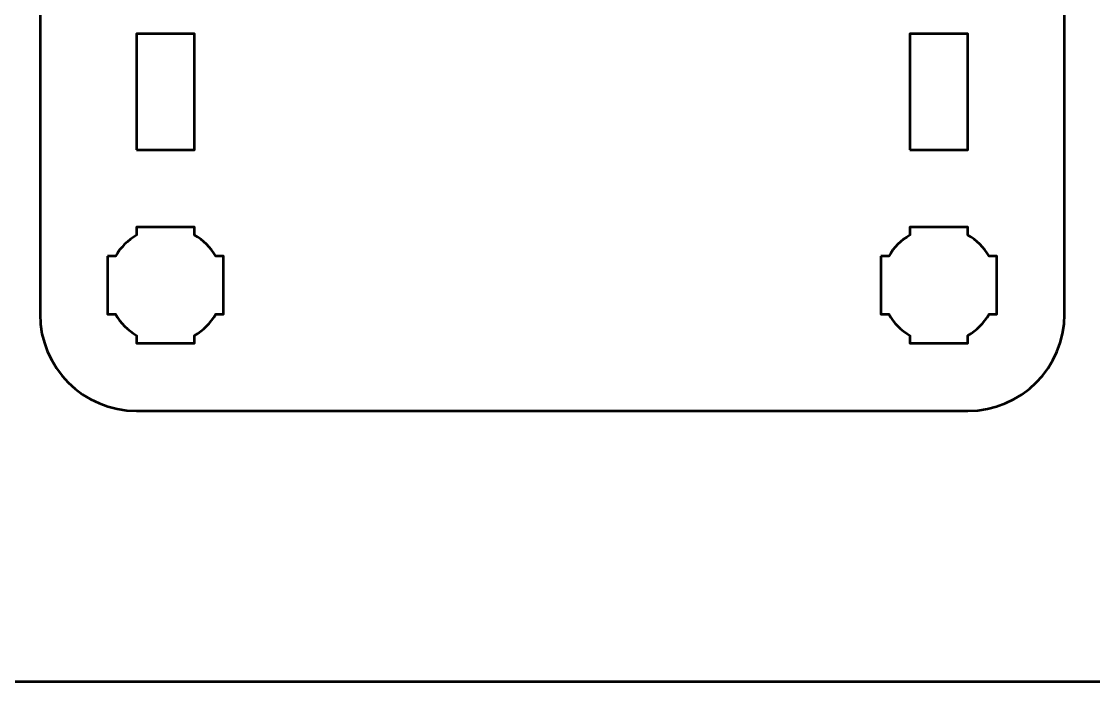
# Model space of a CAD drawing. Header units: centimetres. Extents: x -21 to 0, y -29.7 to 0.
# Drawn here: x -16.95 to -11.4, y -29.7 to -26.29 of the extents above; entities that cross this region are included whole.
import ezdxf

# ---------------------------------------------------------------- set-up
doc = ezdxf.new("R2010")
doc.units = ezdxf.units.CM
doc.header["$MEASUREMENT"] = 0
doc.layers.add('Layer 1', color=7, linetype='Continuous')

msp = doc.modelspace()

# ---------------------------------------------------------------- linework, layer by layer
at = {"layer": 'Layer 1', "lineweight": 53}
for points in [[(-16.35, -26.95), (-16.05, -26.95), (-16.05, -26.35), (-16.35, -26.35), (-16.35, -26.95)], [(-12.35, -26.95), (-12.05, -26.95), (-12.05, -26.35), (-12.35, -26.35), (-12.35, -26.95)]]:
    msp.add_lwpolyline(points, close=True, dxfattribs=at)
at = {"layer": 'Layer 1', "color": 1, "lineweight": 53}
msp.add_open_spline([(-21.00003, -29.19995), (-21.00003, -29.19995), (-21.00003, -2.89992), (-21.00003, -2.89992), (-21.00003, -2.89992), (-21.00003, -2.81709), (-20.93286, -2.74992), (-20.85003, -2.74992), (-20.85003, -2.74992), (-20.7672, -2.74992), (-20.70003, -2.68275), (-20.70003, -2.59992), (-20.70003, -2.59992), (-20.70003, -2.51709), (-20.7672, -2.44992), (-20.85003, -2.44992), (-20.85003, -2.44992), (-20.93286, -2.44992), (-21.00003, -2.38275), (-21.00003, -2.29992), (-21.00003, -2.29992), (-21.00003, -2.21709), (-20.93286, -2.14992), (-20.85003, -2.14992), (-20.85003, -2.14992), (-20.7672, -2.14992), (-20.70003, -2.08275), (-20.70003, -1.99992), (-20.70003, -1.99992), (-20.70003, -1.91709), (-20.7672, -1.84992), (-20.85003, -1.84992), (-20.85003, -1.84992), (-20.93286, -1.84992), (-21.00003, -1.78275), (-21.00003, -1.69992), (-21.00003, -1.69992), (-21.00003, -1.61709), (-20.93286, -1.54992), (-20.85003, -1.54992), (-20.85003, -1.54992), (-20.7672, -1.54992), (-20.70003, -1.48275), (-20.70003, -1.39992), (-20.70003, -1.39992), (-20.70003, -1.31709), (-20.7672, -1.24992), (-20.85003, -1.24992), (-20.85003, -1.24992), (-20.93286, -1.24992), (-21.00003, -1.18275), (-21.00003, -1.09992), (-21.00003, -1.09992), (-21.00003, -1.09992), (-21.00003, -0.49992), (-21.00003, -0.49992), (-21.00003, -0.49992), (-21.00003, -0.22295), (-20.77694, 0.00004), (-20.49994, 0.00004), (-20.49994, 0.00004), (-20.49994, 0.00004), (-0.50008, 0.00004), (-0.50008, 0.00004), (-0.50008, 0.00004), (-0.22294, 0.00004), (0.00002, -0.22295), (0.00002, -0.49992), (0.00002, -0.49992), (0.00002, -0.49992), (0.00002, -29.19995), (0.00002, -29.19995), (0.00002, -29.19995), (0.00002, -29.47695), (-0.22294, -29.70004), (-0.50008, -29.70004), (-0.50008, -29.70004), (-0.50008, -29.70004), (-20.49994, -29.70004), (-20.49994, -29.70004), (-20.49994, -29.70004), (-20.77694, -29.70004), (-21.00003, -29.47695), (-21.00003, -29.19995)], degree=3, knots=[0, 0, 0, 0, 0.047619, 0.047619, 0.047619, 0.047619, 0.0952381, 0.0952381, 0.0952381, 0.0952381, 0.1428571, 0.1428571, 0.1428571, 0.1428571, 0.1904762, 0.1904762, 0.1904762, 0.1904762, 0.2380952, 0.2380952, 0.2380952, 0.2380952, 0.2857143, 0.2857143, 0.2857143, 0.2857143, 0.3333333, 0.3333333, 0.3333333, 0.3333333, 0.3809524, 0.3809524, 0.3809524, 0.3809524, 0.4285714, 0.4285714, 0.4285714, 0.4285714, 0.4761905, 0.4761905, 0.4761905, 0.4761905, 0.5238095, 0.5238095, 0.5238095, 0.5238095, 0.5714286, 0.5714286, 0.5714286, 0.5714286, 0.6190476, 0.6190476, 0.6190476, 0.6190476, 0.6666667, 0.6666667, 0.6666667, 0.6666667, 0.7142857, 0.7142857, 0.7142857, 0.7142857, 0.7619048, 0.7619048, 0.7619048, 0.7619048, 0.8095238, 0.8095238, 0.8095238, 0.8095238, 0.8571429, 0.8571429, 0.8571429, 0.8571429, 0.9047619, 0.9047619, 0.9047619, 0.9047619, 0.952381, 0.952381, 0.952381, 0.952381, 1, 1, 1, 1], dxfattribs=at)
at = {"layer": 'Layer 1', "color": 3, "lineweight": 53}
msp.add_open_spline([(-16.85, -27.8), (-16.85, -27.8), (-16.85, -23.5), (-16.85, -23.5), (-16.85, -23.5), (-16.85, -23.22391), (-16.62609, -23), (-16.35, -23), (-16.35, -23), (-16.35, -23), (-12.05, -23), (-12.05, -23), (-12.05, -23), (-11.77391, -23), (-11.55, -23.22391), (-11.55, -23.5), (-11.55, -23.5), (-11.55, -23.5), (-11.55, -27.8), (-11.55, -27.8), (-11.55, -27.8), (-11.55, -28.07609), (-11.77391, -28.3), (-12.05, -28.3), (-12.05, -28.3), (-12.05, -28.3), (-16.35, -28.3), (-16.35, -28.3), (-16.35, -28.3), (-16.62609, -28.3), (-16.85, -28.07609), (-16.85, -27.8)], degree=3, knots=[0, 0, 0, 0, 0.125, 0.125, 0.125, 0.125, 0.25, 0.25, 0.25, 0.25, 0.375, 0.375, 0.375, 0.375, 0.5, 0.5, 0.5, 0.5, 0.625, 0.625, 0.625, 0.625, 0.75, 0.75, 0.75, 0.75, 0.875, 0.875, 0.875, 0.875, 1, 1, 1, 1], dxfattribs=at)
at = {"layer": 'Layer 1', "lineweight": 53}
for points in [[(-16.5, -27.5), (-16.5, -27.5), (-16.45985, -27.5), (-16.45985, -27.5), (-16.45985, -27.5), (-16.4335, -27.45447), (-16.39553, -27.4165), (-16.35, -27.39015), (-16.35, -27.39015), (-16.35, -27.39015), (-16.35, -27.35), (-16.35, -27.35), (-16.35, -27.35), (-16.35, -27.35), (-16.2, -27.35), (-16.2, -27.35), (-16.2, -27.35), (-16.2, -27.35), (-16.05, -27.35), (-16.05, -27.35), (-16.05, -27.35), (-16.05, -27.35), (-16.05, -27.39015), (-16.05, -27.39015), (-16.05, -27.39015), (-16.00447, -27.4165), (-15.9665, -27.45447), (-15.94015, -27.5), (-15.94015, -27.5), (-15.94015, -27.5), (-15.9, -27.5), (-15.9, -27.5), (-15.9, -27.5), (-15.9, -27.5), (-15.9, -27.65), (-15.9, -27.65), (-15.9, -27.65), (-15.9, -27.65), (-15.9, -27.8), (-15.9, -27.8), (-15.9, -27.8), (-15.9, -27.8), (-15.94015, -27.8), (-15.94015, -27.8), (-15.94015, -27.8), (-15.9665, -27.84553), (-16.00447, -27.8835), (-16.05, -27.90985), (-16.05, -27.90985), (-16.05, -27.90985), (-16.05, -27.95), (-16.05, -27.95), (-16.05, -27.95), (-16.05, -27.95), (-16.2, -27.95), (-16.2, -27.95), (-16.2, -27.95), (-16.2, -27.95), (-16.35, -27.95), (-16.35, -27.95), (-16.35, -27.95), (-16.35, -27.95), (-16.35, -27.90985), (-16.35, -27.90985), (-16.35, -27.90985), (-16.39553, -27.8835), (-16.4335, -27.84553), (-16.45985, -27.8), (-16.45985, -27.8), (-16.45985, -27.8), (-16.5, -27.8), (-16.5, -27.8), (-16.5, -27.8), (-16.5, -27.8), (-16.5, -27.65), (-16.5, -27.65), (-16.5, -27.65), (-16.5, -27.65), (-16.5, -27.5), (-16.5, -27.5)], [(-12.5, -27.5), (-12.5, -27.5), (-12.45985, -27.5), (-12.45985, -27.5), (-12.45985, -27.5), (-12.4335, -27.45447), (-12.39553, -27.4165), (-12.35, -27.39015), (-12.35, -27.39015), (-12.35, -27.39015), (-12.35, -27.35), (-12.35, -27.35), (-12.35, -27.35), (-12.35, -27.35), (-12.2, -27.35), (-12.2, -27.35), (-12.2, -27.35), (-12.2, -27.35), (-12.05, -27.35), (-12.05, -27.35), (-12.05, -27.35), (-12.05, -27.35), (-12.05, -27.39015), (-12.05, -27.39015), (-12.05, -27.39015), (-12.00447, -27.4165), (-11.9665, -27.45447), (-11.94015, -27.5), (-11.94015, -27.5), (-11.94015, -27.5), (-11.9, -27.5), (-11.9, -27.5), (-11.9, -27.5), (-11.9, -27.5), (-11.9, -27.65), (-11.9, -27.65), (-11.9, -27.65), (-11.9, -27.65), (-11.9, -27.8), (-11.9, -27.8), (-11.9, -27.8), (-11.9, -27.8), (-11.94015, -27.8), (-11.94015, -27.8), (-11.94015, -27.8), (-11.9665, -27.84553), (-12.00447, -27.8835), (-12.05, -27.90985), (-12.05, -27.90985), (-12.05, -27.90985), (-12.05, -27.95), (-12.05, -27.95), (-12.05, -27.95), (-12.05, -27.95), (-12.2, -27.95), (-12.2, -27.95), (-12.2, -27.95), (-12.2, -27.95), (-12.35, -27.95), (-12.35, -27.95), (-12.35, -27.95), (-12.35, -27.95), (-12.35, -27.90985), (-12.35, -27.90985), (-12.35, -27.90985), (-12.39553, -27.8835), (-12.4335, -27.84553), (-12.45985, -27.8), (-12.45985, -27.8), (-12.45985, -27.8), (-12.5, -27.8), (-12.5, -27.8), (-12.5, -27.8), (-12.5, -27.8), (-12.5, -27.65), (-12.5, -27.65), (-12.5, -27.65), (-12.5, -27.65), (-12.5, -27.5), (-12.5, -27.5)]]:
    msp.add_open_spline(points, degree=3, knots=[0, 0, 0, 0, 0.05, 0.05, 0.05, 0.05, 0.1, 0.1, 0.1, 0.1, 0.15, 0.15, 0.15, 0.15, 0.2, 0.2, 0.2, 0.2, 0.25, 0.25, 0.25, 0.25, 0.3, 0.3, 0.3, 0.3, 0.35, 0.35, 0.35, 0.35, 0.4, 0.4, 0.4, 0.4, 0.45, 0.45, 0.45, 0.45, 0.5, 0.5, 0.5, 0.5, 0.55, 0.55, 0.55, 0.55, 0.6, 0.6, 0.6, 0.6, 0.65, 0.65, 0.65, 0.65, 0.7, 0.7, 0.7, 0.7, 0.75, 0.75, 0.75, 0.75, 0.8, 0.8, 0.8, 0.8, 0.85, 0.85, 0.85, 0.85, 0.9, 0.9, 0.9, 0.9, 0.95, 0.95, 0.95, 0.95, 1, 1, 1, 1], dxfattribs=at)

doc.saveas('drawing.dxf')
